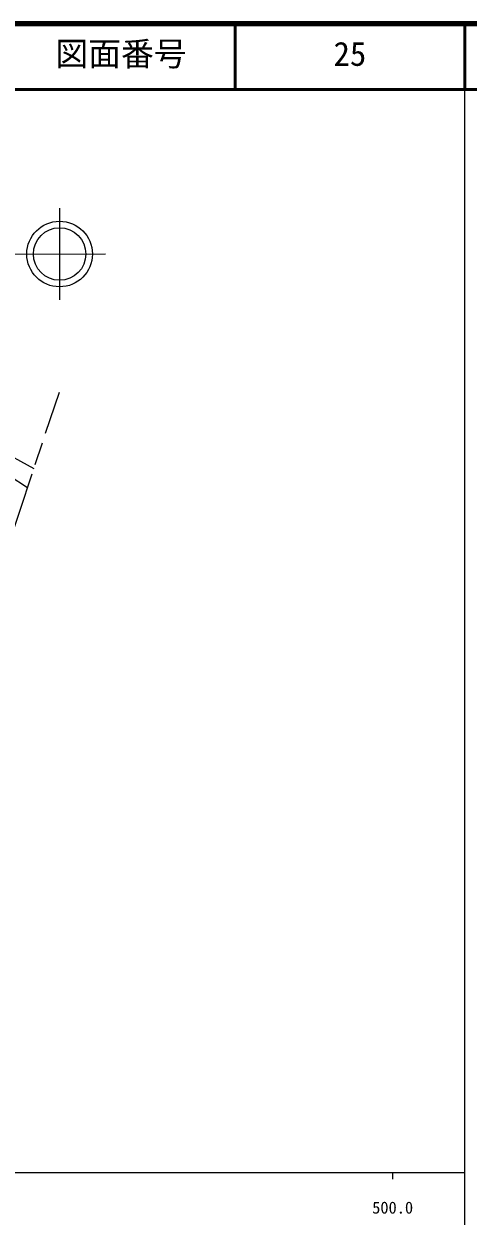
# Model space of a CAD drawing. Units: millimetres, scale not verified. Extents: x 40000 to 680000, y 20000 to 380000.
# Drawn here: x 511828 to 579500, y 198357 to 380000 of the extents above; entities that cross this region are included whole.
import ezdxf
from ezdxf.enums import TextEntityAlignment as Align

# ---------------------------------------------------------------- set-up
doc = ezdxf.new("R2010")
doc.units = ezdxf.units.MM
doc.header["$LTSCALE"] = 1000
doc.linetypes.add('CHAIN', pattern=[18.5, 12, -1.5, 3.5, -1.5])
for name, color, linetype, lineweight in [('M-BGD', 7, 'Continuous', 25), ('M-BMK', 2, 'CHAIN', 13), ('M-BMK-SRVR', 3, 'Continuous', 25), ('M-TTL', 2, 'Continuous', 140), ('M-TTL-BAND', 7, 'Continuous', 25), ('M-TTL-LINE', 7, 'Continuous', 50), ('M-TTL-TXT', 7, 'Continuous', 13)]:
    doc.layers.add(name, color=color, linetype=linetype, lineweight=lineweight)
doc.styles.add('ＭＳ ゴシック', font='')
doc.styles.get('ＭＳ ゴシック').set_extended_font_data('MS Gothic')

msp = doc.modelspace()

# ---------------------------------------------------------------- linework, layer by layer
at = {"layer": 'M-BGD'}
for p, q in [((507495, 315444), (513370, 312255)), ((509612, 311211), (512407, 309347))]:
    msp.add_line(p, q, dxfattribs=at)
at = {"layer": 'M-BMK'}
msp.add_line((491877, 247372), (517232, 323911), dxfattribs=at)
at = {"layer": 'M-BMK-SRVR'}
for p, q in [((517270, 351935), (517276, 337935)), ((499273, 344927), (524273, 344938))]:
    msp.add_line(p, q, dxfattribs=at)
for radius in [5000, 4000]:
    msp.add_circle((517273, 344935), radius, dxfattribs=at)
at = {"layer": 'M-TTL'}
msp.add_line((680000, 380000), (40000, 380000), dxfattribs=at)
at = {"layer": 'M-TTL-BAND'}
for p, q in [((579000, 20000), (579000, 370000)), ((40000, 205000), (579000, 205000)), ((568000, 205000), (568000, 204000))]:
    msp.add_line(p, q, dxfattribs=at)
at = {"layer": 'M-TTL-LINE'}
for p, q in [((543997, 380000), (543997, 370000)), ((579000, 380000), (579000, 370000)), ((40000, 370000), (680000, 370000))]:
    msp.add_line(p, q, dxfattribs=at)

# ---------------------------------------------------------------- texts
at = {"layer": 'M-TTL-BAND', "style": 'ＭＳ ゴシック'}
msp.add_text('500.0', height=1833, dxfattribs=at).set_placement((568000, 198195), align=Align.BOTTOM_CENTER)
at = {"layer": 'M-TTL-TXT', "style": 'ＭＳ ゴシック'}
for s, p in [('図面番号', (516622, 372500)), ('25', (558997, 372500))]:
    msp.add_text(s, height=3666, dxfattribs=at).set_placement(p, align=Align.BOTTOM_LEFT)

doc.saveas('drawing.dxf')
